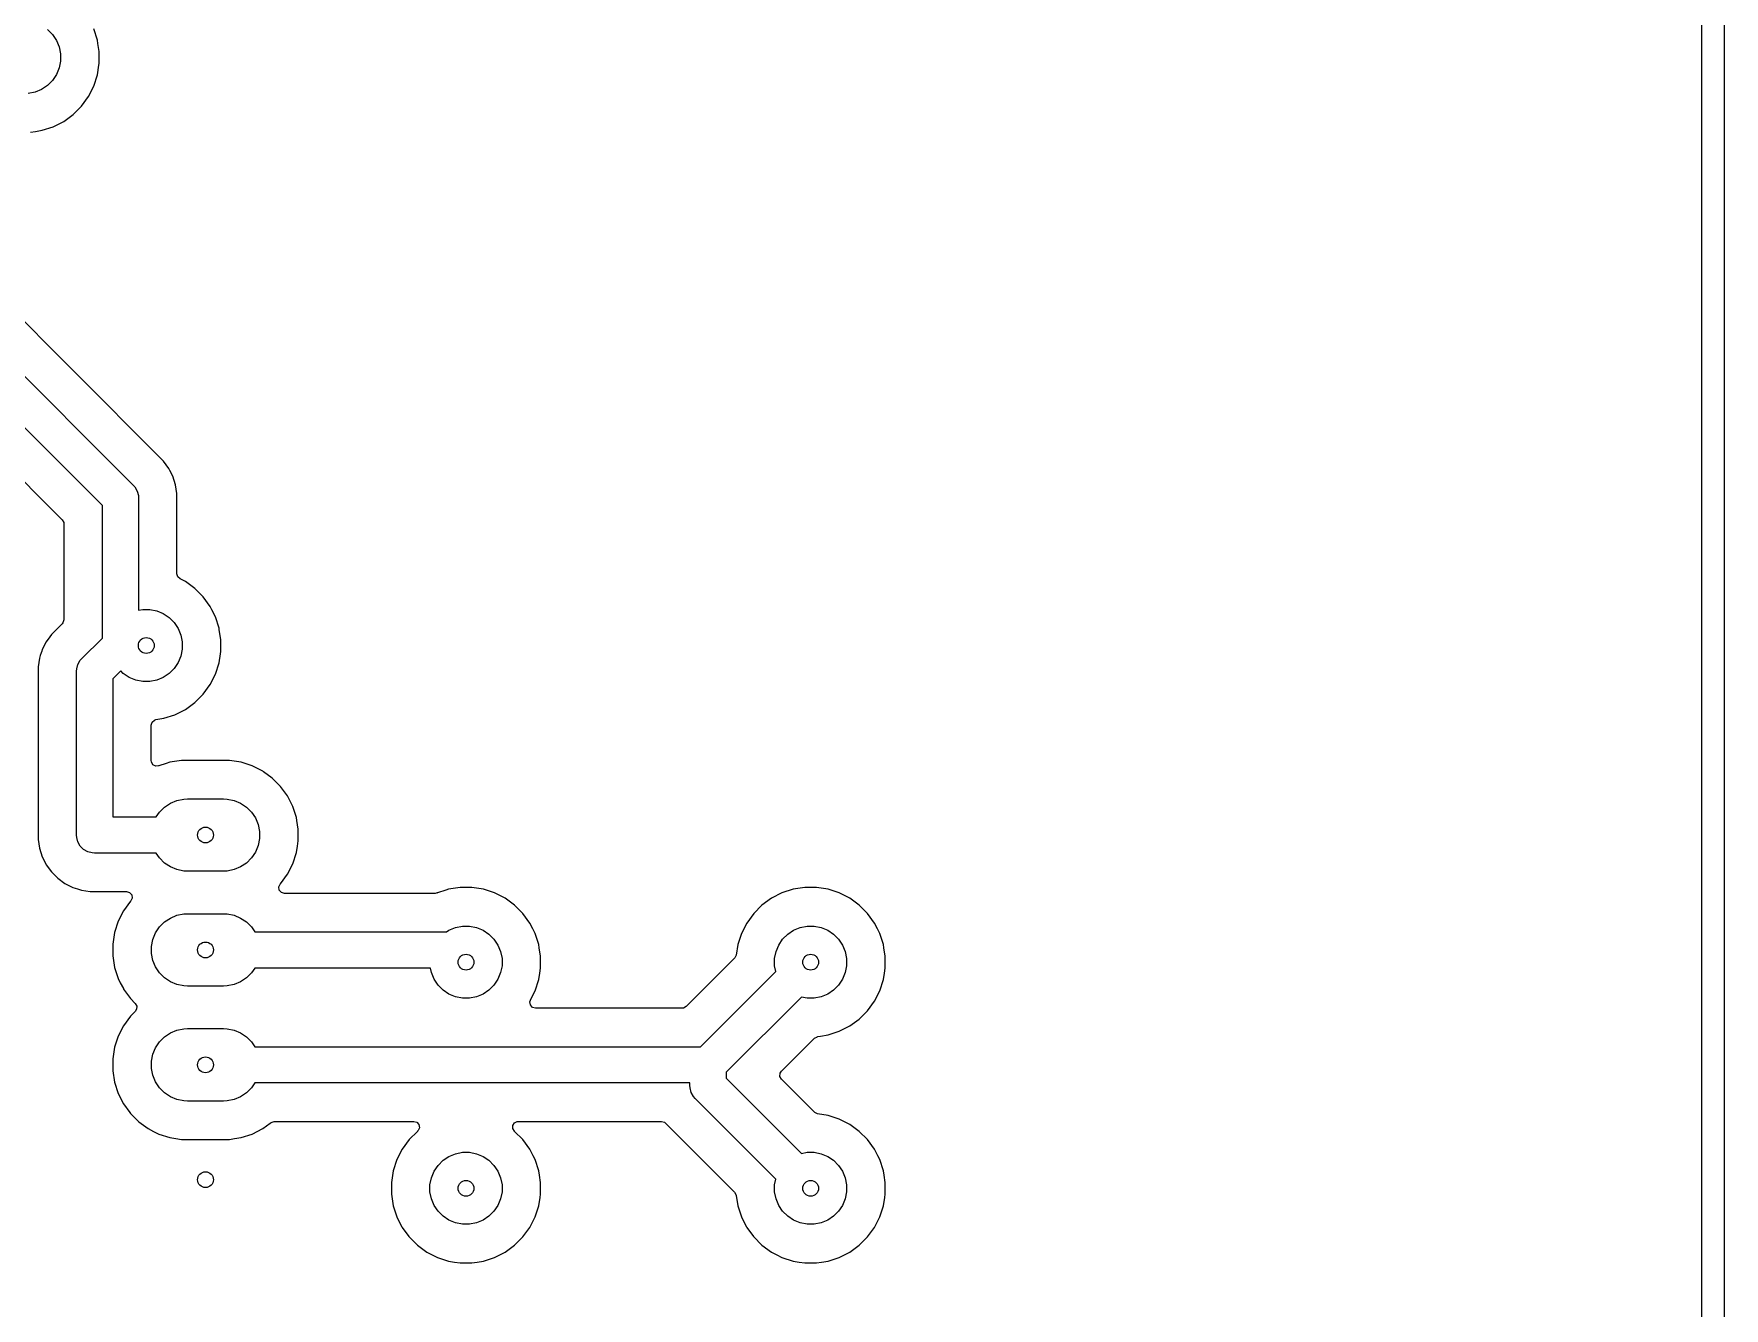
# Model space of a CAD drawing. Header units: millimetres. Extents: x 20 to 120, y -120 to -20.
# Drawn here: x 82.62 to 120, y -81.86 to -53.68 of the extents above; entities that cross this region are included whole.
import ezdxf

# ---------------------------------------------------------------- set-up
doc = ezdxf.new("R2010")
doc.units = ezdxf.units.MM
doc.layers.add('B.Cu', color=153, linetype='CONTINUOUS', true_color=0x4d7fc4)
doc.layers.add('Edge.Cuts', color=254, linetype='CONTINUOUS', true_color=0xd0d2cd)

msp = doc.modelspace()

# ---------------------------------------------------------------- linework, layer by layer
at = {"layer": 'B.Cu', "linetype": 'CONTINUOUS'}
for p, q in [((119.4995, -20.6245), (119.4995, -119.3755)), ((82.927515, -53.586592), (83.038408, -53.697485)), ((83.038408, -53.697485), (83.125537, -53.827883)), ((84.02986, -53.818507), (83.949579, -53.571428)), ((84.041966, -53.894945), (84.02986, -53.818507)), ((85.353746, -62.990272), (76.481234, -54.11776)), ((83.125537, -53.827883), (83.185552, -53.972772)), ((83.185552, -53.972772), (83.216148, -54.126586)), ((83.216148, -54.126586), (83.216148, -54.283414)), ((84.0705, -54.075097), (84.041966, -53.894945)), ((84.0705, -54.334902), (84.0705, -54.075097)), ((75.570921, -54.410235), (84.821942, -63.661257)), ((83.185552, -54.437228), (83.125537, -54.582117)), ((83.216148, -54.283414), (83.185552, -54.437228)), ((84.02986, -54.591493), (84.064385, -54.373507)), ((84.064385, -54.373507), (84.0705, -54.334902)), ((82.797117, -54.910537), (82.652228, -54.970552)), ((82.927515, -54.823408), (82.797117, -54.910537)), ((83.038408, -54.712515), (82.927515, -54.823408)), ((83.125537, -54.582117), (83.038408, -54.712515)), ((83.831634, -55.070051), (83.949579, -54.838572)), ((83.949579, -54.838572), (84.02986, -54.591493)), ((84.1391, -64.109785), (75.005235, -54.975921)), ((82.652228, -54.970552), (82.498414, -55.001148)), ((83.495229, -55.463931), (83.678931, -55.280229)), ((83.678931, -55.280229), (83.831634, -55.070051)), ((83.053572, -55.734579), (83.285051, -55.616634)), ((83.285051, -55.616634), (83.495229, -55.463931)), ((74.71276, -55.886234), (83.252281, -64.425755)), ((82.549902, -55.8555), (82.663298, -55.837539)), ((82.663298, -55.837539), (82.806493, -55.81486)), ((82.806493, -55.81486), (83.053572, -55.734579)), ((85.492928, -63.129454), (85.353746, -62.990272)), ((85.608624, -63.288695), (85.492928, -63.129454)), ((85.633594, -63.337702), (85.608624, -63.288695)), ((85.697982, -63.46407), (85.633594, -63.337702)), ((85.758809, -63.651273), (85.697982, -63.46407)), ((84.821942, -63.661257), (84.856441, -63.700595)), ((84.856441, -63.700595), (84.908652, -63.791027)), ((84.908652, -63.791027), (84.935678, -63.89189)), ((84.935678, -63.89189), (84.9391, -63.9441)), ((85.7896, -63.845677), (85.758809, -63.651273)), ((85.7896, -65.622885), (85.7896, -63.845677)), ((84.1391, -67.039314), (84.1391, -64.109785)), ((84.9391, -63.9441), (84.9391, -66.427248)), ((83.252281, -64.425755), (83.285766, -64.487078)), ((83.285766, -64.487078), (83.2886, -64.513436)), ((83.2886, -64.513436), (83.2886, -66.635664)), ((85.806509, -65.685394), (85.7896, -65.622885)), ((85.857304, -65.733369), (85.806509, -65.685394)), ((85.975052, -65.793366), (85.857304, -65.733369)), ((86.151527, -65.921583), (85.975052, -65.793366)), ((86.185229, -65.946069), (86.151527, -65.921583)), ((86.368931, -66.129771), (86.185229, -65.946069)), ((86.521634, -66.339949), (86.368931, -66.129771)), ((84.9391, -66.427248), (85.031586, -66.408852)), ((85.031586, -66.408852), (85.188414, -66.408852)), ((85.188414, -66.408852), (85.342228, -66.439448)), ((85.342228, -66.439448), (85.487117, -66.499463)), ((85.487117, -66.499463), (85.617515, -66.586592)), ((86.559149, -66.413576), (86.521634, -66.339949)), ((86.639577, -66.571423), (86.559149, -66.413576)), ((83.252281, -66.723345), (83.014474, -66.961151)), ((83.268915, -66.702703), (83.252281, -66.723345)), ((83.2886, -66.635664), (83.268915, -66.702703)), ((85.617515, -66.586592), (85.728408, -66.697485)), ((85.728408, -66.697485), (85.815537, -66.827883)), ((85.815537, -66.827883), (85.875552, -66.972772)), ((86.639577, -66.571425), (86.639577, -66.571423)), ((86.639579, -66.571428), (86.639577, -66.571425)), ((86.71986, -66.818507), (86.639579, -66.571428)), ((86.725676, -66.855231), (86.71986, -66.818507)), ((86.7605, -67.075097), (86.725676, -66.855231)), ((82.898776, -67.120394), (82.809417, -67.295769)), ((82.978956, -67.010037), (82.898776, -67.120394)), ((83.014472, -66.961154), (82.978956, -67.010037)), ((83.014474, -66.961152), (83.014472, -66.961154)), ((83.014474, -66.961151), (83.014474, -66.961152)), ((83.685457, -67.492957), (84.1391, -67.039314)), ((85.875552, -66.972772), (85.906148, -67.126586)), ((85.906148, -67.126586), (85.906148, -67.283414)), ((86.7605, -67.334902), (86.7605, -67.075097)), ((82.748591, -67.482973), (82.7178, -67.677377)), ((82.767566, -67.424573), (82.748591, -67.482973)), ((82.786542, -67.366172), (82.767566, -67.424573)), ((82.798327, -67.329902), (82.786542, -67.366172)), ((82.809417, -67.295769), (82.798327, -67.329902)), ((83.571722, -67.72359), (83.598748, -67.622726)), ((83.598748, -67.622726), (83.650959, -67.532295)), ((83.650959, -67.532295), (83.685457, -67.492957)), ((85.815537, -67.582117), (85.728408, -67.712515)), ((85.875552, -67.437228), (85.815537, -67.582117)), ((85.906148, -67.283414), (85.875552, -67.437228)), ((86.639579, -67.838572), (86.71986, -67.591493)), ((86.71986, -67.591493), (86.751795, -67.389859)), ((86.751795, -67.389859), (86.7605, -67.334902)), ((82.7178, -67.677377), (82.7178, -71.493422)), ((83.5683, -67.7758), (83.571722, -67.72359)), ((83.5683, -71.395), (83.5683, -67.7758)), ((84.544431, -67.765354), (84.3683, -67.941486)), ((84.3683, -67.941486), (84.3683, -70.995)), ((84.602485, -67.823408), (84.544431, -67.765354)), ((84.732883, -67.910537), (84.602485, -67.823408)), ((84.877772, -67.970552), (84.732883, -67.910537)), ((85.031586, -68.001148), (84.877772, -67.970552)), ((85.188414, -68.001148), (85.031586, -68.001148)), ((85.342228, -67.970552), (85.188414, -68.001148)), ((85.487117, -67.910537), (85.342228, -67.970552)), ((85.617515, -67.823408), (85.487117, -67.910537)), ((85.728408, -67.712515), (85.617515, -67.823408)), ((86.521634, -68.070051), (86.639579, -67.838572)), ((86.185229, -68.463931), (86.368931, -68.280229)), ((86.368931, -68.280229), (86.521634, -68.070051)), ((85.496493, -68.81486), (85.743572, -68.734579)), ((85.743572, -68.734579), (85.975051, -68.616634)), ((85.975051, -68.616634), (86.185229, -68.463931)), ((85.2188, -68.964747), (85.238485, -68.897708)), ((85.2188, -69.749275), (85.2188, -68.964747)), ((85.238485, -68.897708), (85.291289, -68.851953)), ((85.291289, -68.851953), (85.323401, -68.842274)), ((85.323401, -68.842274), (85.496493, -68.81486)), ((85.222613, -69.779788), (85.2188, -69.749275)), ((85.258189, -69.839922), (85.222613, -69.779788)), ((85.320628, -69.871277), (85.258189, -69.839922)), ((85.38112, -69.86485), (85.320628, -69.871277)), ((85.381795, -69.866927), (85.38112, -69.86485)), ((85.386424, -69.865422), (85.381795, -69.866927)), ((85.386428, -69.865421), (85.386424, -69.865422)), ((85.54909, -69.812568), (85.386428, -69.865421)), ((85.633506, -69.78514), (85.54909, -69.812568)), ((85.890098, -69.7445), (85.633506, -69.78514)), ((85.890103, -69.7445), (85.890098, -69.7445)), ((86.949897, -69.7445), (85.890103, -69.7445)), ((86.949902, -69.7445), (86.949897, -69.7445)), ((87.206493, -69.78514), (86.949902, -69.7445)), ((87.453576, -69.865422), (87.206493, -69.78514)), ((87.612764, -69.946534), (87.453576, -69.865422)), ((87.685051, -69.983366), (87.612764, -69.946534)), ((87.685053, -69.983367), (87.685051, -69.983366)), ((87.685054, -69.983368), (87.685053, -69.983367)), ((87.700988, -69.994945), (87.685054, -69.983368)), ((87.895229, -70.136069), (87.700988, -69.994945)), ((88.078931, -70.319771), (87.895229, -70.136069)), ((85.642883, -70.689463), (85.787772, -70.629448)), ((85.787772, -70.629448), (85.941586, -70.598852)), ((85.941586, -70.598852), (86.02, -70.595)), ((86.02, -70.595), (86.82, -70.595)), ((86.82, -70.595), (86.898414, -70.598852)), ((86.898414, -70.598852), (87.052228, -70.629448)), ((87.052228, -70.629448), (87.197117, -70.689463)), ((88.231634, -70.529949), (88.078931, -70.319771)), ((88.306787, -70.677445), (88.231634, -70.529949)), ((84.3683, -70.995), (85.329753, -70.995)), ((85.329753, -70.995), (85.401592, -70.887485)), ((85.401592, -70.887485), (85.512485, -70.776592)), ((85.512485, -70.776592), (85.642883, -70.689463)), ((87.197117, -70.689463), (87.327515, -70.776592)), ((87.327515, -70.776592), (87.438408, -70.887485)), ((87.438408, -70.887485), (87.525537, -71.017883)), ((88.349577, -70.761423), (88.306787, -70.677445)), ((88.349577, -70.761425), (88.349577, -70.761423)), ((88.349579, -70.761428), (88.349577, -70.761425)), ((88.42986, -71.008507), (88.349579, -70.761428)), ((88.439666, -71.070421), (88.42986, -71.008507)), ((87.525537, -71.017883), (87.585552, -71.162772)), ((87.585552, -71.162772), (87.616148, -71.316586)), ((87.616148, -71.316586), (87.616148, -71.473414)), ((88.4705, -71.265097), (88.439666, -71.070421)), ((88.4705, -71.524902), (88.4705, -71.265097)), ((82.7178, -71.493422), (82.74859, -71.687826)), ((82.74859, -71.687826), (82.809417, -71.875029)), ((83.571722, -71.44721), (83.5683, -71.395)), ((83.598748, -71.548073), (83.571722, -71.44721)), ((83.650959, -71.638505), (83.598748, -71.548073)), ((83.724795, -71.712341), (83.650959, -71.638505)), ((83.815227, -71.764552), (83.724795, -71.712341)), ((87.585552, -71.627228), (87.525537, -71.772117)), ((87.616148, -71.473414), (87.585552, -71.627228)), ((88.42986, -71.781493), (88.452539, -71.638298)), ((88.452539, -71.638298), (88.4705, -71.524902)), ((82.809417, -71.875029), (82.887654, -72.028576)), ((82.887654, -72.028576), (82.898776, -72.050405)), ((82.898776, -72.050405), (83.014472, -72.209646)), ((83.91609, -71.791578), (83.815227, -71.764552)), ((83.9683, -71.795), (83.91609, -71.791578)), ((85.329753, -71.795), (83.9683, -71.795)), ((85.401592, -71.902515), (85.329753, -71.795)), ((85.512485, -72.013408), (85.401592, -71.902515)), ((85.642883, -72.100537), (85.512485, -72.013408)), ((85.787772, -72.160552), (85.642883, -72.100537)), ((87.197117, -72.100537), (87.052228, -72.160552)), ((87.327515, -72.013408), (87.197117, -72.100537)), ((87.438408, -71.902515), (87.327515, -72.013408)), ((87.525537, -71.772117), (87.438408, -71.902515)), ((88.231634, -72.260051), (88.349579, -72.028572)), ((88.349579, -72.028572), (88.42986, -71.781493)), ((83.014472, -72.209646), (83.153654, -72.348828)), ((83.153654, -72.348828), (83.312895, -72.464524)), ((83.312895, -72.464524), (83.341889, -72.479297)), ((83.341889, -72.479297), (83.48827, -72.553882)), ((85.941586, -72.191148), (85.787772, -72.160552)), ((86.02, -72.195), (85.941586, -72.191148)), ((86.82, -72.195), (86.02, -72.195)), ((86.898414, -72.191148), (86.82, -72.195)), ((87.052228, -72.160552), (86.898414, -72.191148)), ((88.041284, -72.542853), (88.070309, -72.479297)), ((88.070309, -72.479297), (88.076341, -72.472819)), ((88.076341, -72.472819), (88.078931, -72.470229)), ((88.078931, -72.470229), (88.231634, -72.260051)), ((83.48827, -72.553882), (83.488272, -72.553882)), ((83.488272, -72.553882), (83.488275, -72.553884)), ((83.488275, -72.553884), (83.588617, -72.586487)), ((83.588617, -72.586487), (83.675473, -72.614709)), ((83.675473, -72.614709), (83.869878, -72.6455)), ((83.869878, -72.6455), (83.869883, -72.6455)), ((83.869883, -72.6455), (84.066717, -72.6455)), ((84.066717, -72.6455), (84.675978, -72.6455)), ((84.761066, -72.859774), (84.608368, -73.069945)), ((84.675978, -72.6455), (84.743017, -72.665185)), ((84.743017, -72.665185), (84.788772, -72.717989)), ((84.761071, -72.859768), (84.761066, -72.859774)), ((84.763659, -72.857181), (84.761071, -72.859768)), ((84.769691, -72.850703), (84.763659, -72.857181)), ((84.798716, -72.787147), (84.769691, -72.850703)), ((84.788772, -72.717989), (84.798716, -72.787147)), ((88.051228, -72.612011), (88.041284, -72.542853)), ((88.096983, -72.664815), (88.051228, -72.612011)), ((88.164022, -72.6845), (88.096983, -72.664815)), ((91.499845, -72.6845), (88.164022, -72.6845)), ((91.541559, -72.676202), (91.499845, -72.6845)), ((91.541795, -72.676927), (91.541559, -72.676202)), ((91.546424, -72.675422), (91.541795, -72.676927)), ((91.546428, -72.675421), (91.546424, -72.675422)), ((91.73328, -72.614709), (91.546428, -72.675421)), ((91.793506, -72.59514), (91.73328, -72.614709)), ((92.050098, -72.5545), (91.793506, -72.59514)), ((92.050103, -72.5545), (92.050098, -72.5545)), ((92.309897, -72.5545), (92.050103, -72.5545)), ((92.309902, -72.5545), (92.309897, -72.5545)), ((92.566493, -72.59514), (92.309902, -72.5545)), ((92.813576, -72.675422), (92.566493, -72.59514)), ((92.972764, -72.756534), (92.813576, -72.675422)), ((93.045051, -72.793366), (92.972764, -72.756534)), ((93.045053, -72.793367), (93.045051, -72.793366)), ((93.045054, -72.793368), (93.045053, -72.793367)), ((93.255225, -72.946066), (93.045054, -72.793368)), ((98.934945, -72.793368), (98.724774, -72.946066)), ((99.166423, -72.675422), (98.934945, -72.793368)), ((99.413506, -72.59514), (99.166423, -72.675422)), ((99.670098, -72.5545), (99.413506, -72.59514)), ((99.670103, -72.5545), (99.670098, -72.5545)), ((99.929897, -72.5545), (99.670103, -72.5545)), ((99.929902, -72.5545), (99.929897, -72.5545)), ((100.186493, -72.59514), (99.929902, -72.5545)), ((100.433576, -72.675422), (100.186493, -72.59514)), ((100.592764, -72.756534), (100.433576, -72.675422)), ((100.665051, -72.793366), (100.592764, -72.756534)), ((100.665053, -72.793367), (100.665051, -72.793366)), ((100.665054, -72.793368), (100.665053, -72.793367)), ((100.875225, -72.946066), (100.665054, -72.793368)), ((84.608368, -73.069945), (84.490422, -73.301423)), ((85.512485, -73.316592), (85.642883, -73.229463)), ((85.642883, -73.229463), (85.787772, -73.169448)), ((85.787772, -73.169448), (85.941586, -73.138852)), ((85.941586, -73.138852), (86.02, -73.135)), ((86.02, -73.135), (86.82, -73.135)), ((86.82, -73.135), (86.898414, -73.138852)), ((86.898414, -73.138852), (87.052228, -73.169448)), ((87.052228, -73.169448), (87.197117, -73.229463)), ((87.197117, -73.229463), (87.327515, -73.316592)), ((93.255229, -72.946069), (93.255225, -72.946066)), ((93.438931, -73.129771), (93.255229, -72.946069)), ((93.591634, -73.339949), (93.438931, -73.129771)), ((98.541066, -73.129774), (98.388368, -73.339945)), ((98.541071, -73.129768), (98.541066, -73.129774)), ((98.724768, -72.946071), (98.541071, -73.129768)), ((98.724774, -72.946066), (98.724768, -72.946071)), ((100.875229, -72.946069), (100.875225, -72.946066)), ((101.058931, -73.129771), (100.875229, -72.946069)), ((101.211634, -73.339949), (101.058931, -73.129771)), ((84.41014, -73.548506), (84.3695, -73.805097)), ((84.490422, -73.301423), (84.41014, -73.548506)), ((85.254448, -73.702772), (85.314463, -73.557883)), ((85.314463, -73.557883), (85.401592, -73.427485)), ((85.401592, -73.427485), (85.512485, -73.316592)), ((87.327515, -73.316592), (87.438408, -73.427485)), ((87.438408, -73.427485), (87.510247, -73.535)), ((87.510247, -73.535), (88.9077, -73.535)), ((88.9077, -73.535), (91.749698, -73.535)), ((91.749698, -73.535), (91.802883, -73.499463)), ((91.802883, -73.499463), (91.947772, -73.439448)), ((91.947772, -73.439448), (92.101586, -73.408852)), ((92.101586, -73.408852), (92.258414, -73.408852)), ((92.258414, -73.408852), (92.412228, -73.439448)), ((92.412228, -73.439448), (92.557117, -73.499463)), ((92.557117, -73.499463), (92.687515, -73.586592)), ((92.687515, -73.586592), (92.798408, -73.697485)), ((93.655377, -73.465051), (93.591634, -73.339949)), ((93.709577, -73.571423), (93.655377, -73.465051)), ((93.709577, -73.571425), (93.709577, -73.571423)), ((93.709579, -73.571428), (93.709577, -73.571425)), ((93.78986, -73.818507), (93.709579, -73.571428)), ((98.270422, -73.571423), (98.190139, -73.818506)), ((98.388368, -73.339945), (98.270422, -73.571423)), ((99.181592, -73.697485), (99.292485, -73.586592)), ((99.292485, -73.586592), (99.422883, -73.499463)), ((99.422883, -73.499463), (99.567772, -73.439448)), ((99.567772, -73.439448), (99.721586, -73.408852)), ((99.721586, -73.408852), (99.878414, -73.408852)), ((99.878414, -73.408852), (100.032228, -73.439448)), ((100.032228, -73.439448), (100.177117, -73.499463)), ((100.177117, -73.499463), (100.307515, -73.586592)), ((100.307515, -73.586592), (100.418408, -73.697485)), ((101.275377, -73.465051), (101.211634, -73.339949)), ((101.329577, -73.571423), (101.275377, -73.465051)), ((101.329577, -73.571425), (101.329577, -73.571423)), ((101.329579, -73.571428), (101.329577, -73.571425)), ((101.40986, -73.818507), (101.329579, -73.571428)), ((84.3695, -73.805097), (84.3695, -74.064902)), ((85.223852, -73.856586), (85.254448, -73.702772)), ((85.223852, -74.013414), (85.223852, -73.856586)), ((92.798408, -73.697485), (92.885537, -73.827883)), ((92.885537, -73.827883), (92.945552, -73.972772)), ((92.945552, -73.972772), (92.976148, -74.126586)), ((93.800679, -73.886819), (93.78986, -73.818507)), ((93.8305, -74.075097), (93.800679, -73.886819)), ((98.190139, -73.818506), (98.153558, -74.049475)), ((99.003852, -74.126586), (99.034448, -73.972772)), ((99.034448, -73.972772), (99.094463, -73.827883)), ((99.094463, -73.827883), (99.181592, -73.697485)), ((100.418408, -73.697485), (100.505537, -73.827883)), ((100.505537, -73.827883), (100.565552, -73.972772)), ((100.565552, -73.972772), (100.596148, -74.126586)), ((101.420679, -73.886819), (101.40986, -73.818507)), ((101.4505, -74.075097), (101.420679, -73.886819)), ((84.3695, -74.064902), (84.41014, -74.321493)), ((84.41014, -74.321493), (84.490422, -74.568576)), ((85.254448, -74.167228), (85.223852, -74.013414)), ((85.314463, -74.312117), (85.254448, -74.167228)), ((85.401592, -74.442515), (85.314463, -74.312117)), ((87.510247, -74.335), (87.438408, -74.442515)), ((88.9077, -74.335), (87.510247, -74.335)), ((91.394113, -74.335), (88.9077, -74.335)), ((91.414448, -74.437228), (91.394113, -74.335)), ((92.976148, -74.283414), (92.945552, -74.437228)), ((92.976148, -74.126586), (92.976148, -74.283414)), ((93.812539, -74.448298), (93.8305, -74.334902)), ((93.8305, -74.334902), (93.8305, -74.075097)), ((98.118766, -74.117758), (97.048345, -75.188181)), ((98.123629, -74.11261), (98.118766, -74.117758)), ((98.153558, -74.049475), (98.123629, -74.11261)), ((99.003852, -74.283414), (99.003852, -74.126586)), ((99.029078, -74.410235), (99.003852, -74.283414)), ((100.596148, -74.283414), (100.565552, -74.437228)), ((100.596148, -74.126586), (100.596148, -74.283414)), ((101.432539, -74.448298), (101.4505, -74.334902)), ((101.4505, -74.334902), (101.4505, -74.075097)), ((84.490422, -74.568576), (84.536461, -74.658931)), ((84.536461, -74.658931), (84.603231, -74.789974)), ((85.512485, -74.553408), (85.401592, -74.442515)), ((85.642883, -74.640537), (85.512485, -74.553408)), ((85.787772, -74.700552), (85.642883, -74.640537)), ((85.941586, -74.731148), (85.787772, -74.700552)), ((86.02, -74.735), (85.941586, -74.731148)), ((86.82, -74.735), (86.02, -74.735)), ((86.898414, -74.731148), (86.82, -74.735)), ((87.052228, -74.700552), (86.898414, -74.731148)), ((87.197117, -74.640537), (87.052228, -74.700552)), ((87.327515, -74.553408), (87.197117, -74.640537)), ((87.438408, -74.442515), (87.327515, -74.553408)), ((91.474463, -74.582117), (91.414448, -74.437228)), ((91.561592, -74.712515), (91.474463, -74.582117)), ((91.672485, -74.823408), (91.561592, -74.712515)), ((92.798408, -74.712515), (92.687515, -74.823408)), ((92.885537, -74.582117), (92.798408, -74.712515)), ((92.945552, -74.437228), (92.885537, -74.582117)), ((93.709579, -74.838572), (93.78986, -74.591493)), ((93.78986, -74.591493), (93.812539, -74.448298)), ((97.364314, -76.075), (99.029078, -74.410235)), ((100.418408, -74.712515), (100.307515, -74.823408)), ((100.505537, -74.582117), (100.418408, -74.712515)), ((100.565552, -74.437228), (100.505537, -74.582117)), ((101.329579, -74.838572), (101.40986, -74.591493)), ((101.40986, -74.591493), (101.432539, -74.448298)), ((84.603231, -74.789974), (84.608368, -74.800054)), ((84.608368, -74.800054), (84.761066, -75.010225)), ((84.761066, -75.010225), (84.761071, -75.010231)), ((84.761071, -75.010231), (84.868159, -75.117319)), ((84.868159, -75.117319), (84.901644, -75.178642)), ((91.802883, -74.910537), (91.672485, -74.823408)), ((91.947772, -74.970552), (91.802883, -74.910537)), ((92.101586, -75.001148), (91.947772, -74.970552)), ((92.258414, -75.001148), (92.101586, -75.001148)), ((92.412228, -74.970552), (92.258414, -75.001148)), ((92.557117, -74.910537), (92.412228, -74.970552)), ((92.687515, -74.823408), (92.557117, -74.910537)), ((93.59255, -75.082853), (93.604803, -75.044205)), ((93.602494, -75.152011), (93.59255, -75.082853)), ((93.604803, -75.044205), (93.622304, -75.009859)), ((93.622304, -75.009859), (93.709579, -74.838572)), ((99.594764, -74.975921), (97.93, -76.640686)), ((99.721586, -75.001148), (99.594764, -74.975921)), ((99.878414, -75.001148), (99.721586, -75.001148)), ((100.032228, -74.970552), (99.878414, -75.001148)), ((100.177117, -74.910537), (100.032228, -74.970552)), ((100.307515, -74.823408), (100.177117, -74.910537)), ((101.058931, -75.280229), (101.211634, -75.070051)), ((101.211634, -75.070051), (101.329579, -74.838572)), ((84.761066, -75.399774), (84.608368, -75.609945)), ((84.761071, -75.399768), (84.761066, -75.399774)), ((84.868159, -75.292681), (84.761071, -75.399768)), ((84.89666, -75.248334), (84.868159, -75.292681)), ((84.901644, -75.178642), (84.89666, -75.248334)), ((93.648249, -75.204815), (93.602494, -75.152011)), ((93.715288, -75.2245), (93.648249, -75.204815)), ((96.960664, -75.2245), (93.715288, -75.2245)), ((96.987022, -75.221666), (96.960664, -75.2245)), ((97.048345, -75.188181), (96.987022, -75.221666)), ((100.665051, -75.616634), (100.875229, -75.463931)), ((100.875229, -75.463931), (101.058931, -75.280229)), ((84.490422, -75.841423), (84.41014, -76.088506)), ((84.608368, -75.609945), (84.490422, -75.841423)), ((85.401592, -75.967485), (85.512485, -75.856592)), ((85.512485, -75.856592), (85.642883, -75.769463)), ((85.642883, -75.769463), (85.787772, -75.709448)), ((85.787772, -75.709448), (85.941586, -75.678852)), ((85.941586, -75.678852), (86.02, -75.675)), ((86.02, -75.675), (86.82, -75.675)), ((86.82, -75.675), (86.898414, -75.678852)), ((86.898414, -75.678852), (87.052228, -75.709448)), ((87.052228, -75.709448), (87.197117, -75.769463)), ((87.197117, -75.769463), (87.327515, -75.856592)), ((87.327515, -75.856592), (87.438408, -75.967485)), ((99.887243, -75.886231), (99.948564, -75.852748)), ((99.948564, -75.852748), (99.955525, -75.851441)), ((99.955525, -75.851441), (100.018777, -75.841423)), ((100.018777, -75.841423), (100.186493, -75.81486)), ((100.186493, -75.81486), (100.433572, -75.734579)), ((100.433572, -75.734579), (100.665051, -75.616634)), ((84.41014, -76.088506), (84.3695, -76.345097)), ((85.223852, -76.396586), (85.254448, -76.242772)), ((85.254448, -76.242772), (85.314463, -76.097883)), ((85.314463, -76.097883), (85.401592, -75.967485)), ((87.438408, -75.967485), (87.510247, -76.075)), ((87.510247, -76.075), (97.364314, -76.075)), ((99.446981, -76.326493), (99.887243, -75.886231)), ((84.3695, -76.345097), (84.3695, -76.604902)), ((84.3695, -76.604902), (84.41014, -76.861493)), ((85.223852, -76.553414), (85.223852, -76.396586)), ((85.254448, -76.707228), (85.223852, -76.553414)), ((99.127654, -76.661667), (99.156155, -76.617319)), ((99.156155, -76.617319), (99.446981, -76.326493)), ((84.41014, -76.861493), (84.490422, -77.108576)), ((85.314463, -76.852117), (85.254448, -76.707228)), ((85.401592, -76.982515), (85.314463, -76.852117)), ((85.512485, -77.093408), (85.401592, -76.982515)), ((87.438408, -76.982515), (87.327515, -77.093408)), ((87.510247, -76.875), (87.438408, -76.982515)), ((97.13, -76.875), (87.510247, -76.875)), ((97.13, -76.935), (97.13, -76.875)), ((97.133422, -76.98721), (97.13, -76.935)), ((97.160448, -77.088074), (97.133422, -76.98721)), ((97.93, -76.640686), (97.93, -76.769314)), ((97.93, -76.769314), (99.594764, -78.434078)), ((99.12267, -76.731358), (99.127654, -76.661667)), ((99.156155, -76.792681), (99.12267, -76.731358)), ((99.887241, -77.523766), (99.156155, -76.792681)), ((84.490422, -77.108576), (84.608368, -77.340054)), ((84.608368, -77.340054), (84.745376, -77.528629)), ((85.642883, -77.180537), (85.512485, -77.093408)), ((85.787772, -77.240552), (85.642883, -77.180537)), ((85.941586, -77.271148), (85.787772, -77.240552)), ((86.02, -77.275), (85.941586, -77.271148)), ((86.82, -77.275), (86.02, -77.275)), ((86.898414, -77.271148), (86.82, -77.275)), ((87.052228, -77.240552), (86.898414, -77.271148)), ((87.197117, -77.180537), (87.052228, -77.240552)), ((87.327515, -77.093408), (87.197117, -77.180537)), ((97.212659, -77.178505), (97.160448, -77.088074)), ((97.247157, -77.217843), (97.212659, -77.178505)), ((99.029078, -78.999764), (97.247157, -77.217843)), ((84.745376, -77.528629), (84.761069, -77.550229)), ((84.761069, -77.550229), (84.944771, -77.733931)), ((84.944771, -77.733931), (85.154949, -77.886634)), ((87.874238, -77.749182), (87.940044, -77.725702)), ((87.940044, -77.725702), (87.947123, -77.7255)), ((87.947123, -77.7255), (91.026908, -77.7255)), ((91.026908, -77.7255), (91.093947, -77.745185)), ((93.251222, -77.75637), (93.314568, -77.726891)), ((93.314568, -77.726891), (93.333092, -77.7255)), ((93.333092, -77.7255), (96.500664, -77.7255)), ((96.500664, -77.7255), (96.567703, -77.745185)), ((99.892389, -77.528629), (99.887241, -77.523766)), ((99.955524, -77.558558), (99.892389, -77.528629)), ((100.186493, -77.59514), (99.955524, -77.558558)), ((100.433576, -77.675422), (100.186493, -77.59514)), ((100.579246, -77.749646), (100.433576, -77.675422)), ((85.154949, -77.886634), (85.271604, -77.946073)), ((85.271604, -77.946073), (85.386423, -78.004577)), ((85.386423, -78.004577), (85.386425, -78.004577)), ((85.386425, -78.004577), (85.386428, -78.004579)), ((85.386428, -78.004579), (85.633507, -78.08486)), ((85.633507, -78.08486), (85.765706, -78.105797)), ((85.765706, -78.105797), (85.890098, -78.1255)), ((86.949902, -78.1255), (87.063298, -78.107539)), ((87.063298, -78.107539), (87.206493, -78.08486)), ((87.206493, -78.08486), (87.453572, -78.004579)), ((87.453572, -78.004579), (87.685051, -77.886634)), ((87.685051, -77.886634), (87.853154, -77.7645)), ((87.853154, -77.7645), (87.874238, -77.749182)), ((91.104766, -77.946073), (90.921071, -78.129768)), ((91.093947, -77.745185), (91.139702, -77.797989)), ((91.107439, -77.943791), (91.104766, -77.946073)), ((91.120621, -77.930703), (91.107439, -77.943791)), ((91.149646, -77.867147), (91.120621, -77.930703)), ((91.139702, -77.797989), (91.149646, -77.867147)), ((93.213868, -77.815416), (93.251222, -77.75637)), ((93.214368, -77.885284), (93.213868, -77.815416)), ((93.251793, -77.942614), (93.214368, -77.885284)), ((93.251784, -77.942624), (93.251793, -77.942614)), ((93.251827, -77.942667), (93.251784, -77.942624)), ((93.252561, -77.943791), (93.251827, -77.942667)), ((93.255224, -77.946065), (93.252561, -77.943791)), ((93.255229, -77.946069), (93.255224, -77.946065)), ((93.438931, -78.129771), (93.255229, -77.946069)), ((96.567703, -77.745185), (96.588345, -77.761819)), ((96.588345, -77.761819), (98.118765, -79.292239)), ((100.665051, -77.793366), (100.579246, -77.749646)), ((100.665053, -77.793367), (100.665051, -77.793366)), ((100.665054, -77.793368), (100.665053, -77.793367)), ((100.875225, -77.946066), (100.665054, -77.793368)), ((100.875229, -77.946069), (100.875225, -77.946066)), ((101.058931, -78.129771), (100.875229, -77.946069)), ((85.890098, -78.1255), (85.890103, -78.1255)), ((85.890103, -78.1255), (86.949902, -78.1255)), ((90.768368, -78.339945), (90.650422, -78.571423)), ((90.921066, -78.129774), (90.768368, -78.339945)), ((90.921071, -78.129768), (90.921066, -78.129774)), ((91.802883, -78.499463), (91.947772, -78.439448)), ((91.947772, -78.439448), (92.101586, -78.408852)), ((92.101586, -78.408852), (92.258414, -78.408852)), ((92.258414, -78.408852), (92.412228, -78.439448)), ((92.412228, -78.439448), (92.557117, -78.499463)), ((93.591634, -78.339949), (93.438931, -78.129771)), ((93.666787, -78.487445), (93.591634, -78.339949)), ((93.709577, -78.571423), (93.666787, -78.487445)), ((99.594764, -78.434078), (99.721586, -78.408852)), ((99.721586, -78.408852), (99.878414, -78.408852)), ((99.878414, -78.408852), (100.032228, -78.439448)), ((100.032228, -78.439448), (100.177117, -78.499463)), ((101.211634, -78.339949), (101.058931, -78.129771)), ((101.286787, -78.487445), (101.211634, -78.339949)), ((101.329577, -78.571423), (101.286787, -78.487445)), ((90.57014, -78.818506), (90.5295, -79.075097)), ((90.650422, -78.571423), (90.57014, -78.818506)), ((91.414448, -78.972772), (91.474463, -78.827883)), ((91.474463, -78.827883), (91.561592, -78.697485)), ((91.561592, -78.697485), (91.672485, -78.586592)), ((91.672485, -78.586592), (91.802883, -78.499463)), ((92.557117, -78.499463), (92.687515, -78.586592)), ((92.687515, -78.586592), (92.798408, -78.697485)), ((92.798408, -78.697485), (92.885537, -78.827883)), ((92.885537, -78.827883), (92.945552, -78.972772)), ((93.709577, -78.571425), (93.709577, -78.571423)), ((93.709579, -78.571428), (93.709577, -78.571425)), ((93.78986, -78.818507), (93.709579, -78.571428)), ((93.804788, -78.91276), (93.78986, -78.818507)), ((100.177117, -78.499463), (100.307515, -78.586592)), ((100.307515, -78.586592), (100.418408, -78.697485)), ((100.418408, -78.697485), (100.505537, -78.827883)), ((100.505537, -78.827883), (100.565552, -78.972772)), ((101.329577, -78.571425), (101.329577, -78.571423)), ((101.329579, -78.571428), (101.329577, -78.571425)), ((101.40986, -78.818507), (101.329579, -78.571428)), ((101.424788, -78.91276), (101.40986, -78.818507)), ((90.5295, -79.075097), (90.5295, -79.334902)), ((91.383852, -79.126586), (91.414448, -78.972772)), ((91.383852, -79.283414), (91.383852, -79.126586)), ((92.945552, -78.972772), (92.976148, -79.126586)), ((92.976148, -79.126586), (92.976148, -79.283414)), ((93.8305, -79.075097), (93.804788, -78.91276)), ((93.8305, -79.334902), (93.8305, -79.075097)), ((99.003852, -79.126586), (99.029078, -78.999764)), ((99.003852, -79.283414), (99.003852, -79.126586)), ((100.565552, -78.972772), (100.596148, -79.126586)), ((100.596148, -79.126586), (100.596148, -79.283414)), ((101.4505, -79.075097), (101.424788, -78.91276)), ((101.4505, -79.334902), (101.4505, -79.075097)), ((90.5295, -79.334902), (90.57014, -79.591493)), ((90.57014, -79.591493), (90.650422, -79.838576)), ((91.414448, -79.437228), (91.383852, -79.283414)), ((91.474463, -79.582117), (91.414448, -79.437228)), ((91.561592, -79.712515), (91.474463, -79.582117)), ((92.885537, -79.582117), (92.798408, -79.712515)), ((92.945552, -79.437228), (92.885537, -79.582117)), ((92.976148, -79.283414), (92.945552, -79.437228)), ((93.709579, -79.838572), (93.78986, -79.591493)), ((93.78986, -79.591493), (93.818583, -79.41014)), ((93.818583, -79.41014), (93.8305, -79.334902)), ((98.118765, -79.292239), (98.15225, -79.353562)), ((98.15225, -79.353562), (98.153557, -79.360522)), ((98.153557, -79.360522), (98.190139, -79.591493)), ((98.190139, -79.591493), (98.270422, -79.838576)), ((99.034448, -79.437228), (99.003852, -79.283414)), ((99.094463, -79.582117), (99.034448, -79.437228)), ((99.181592, -79.712515), (99.094463, -79.582117)), ((100.505537, -79.582117), (100.418408, -79.712515)), ((100.565552, -79.437228), (100.505537, -79.582117)), ((100.596148, -79.283414), (100.565552, -79.437228)), ((101.329579, -79.838572), (101.40986, -79.591493)), ((101.40986, -79.591493), (101.438583, -79.41014)), ((101.438583, -79.41014), (101.4505, -79.334902)), ((90.650422, -79.838576), (90.704532, -79.944771)), ((90.704532, -79.944771), (90.762574, -80.058684)), ((91.672485, -79.823408), (91.561592, -79.712515)), ((91.802883, -79.910537), (91.672485, -79.823408)), ((91.947772, -79.970552), (91.802883, -79.910537)), ((92.101586, -80.001148), (91.947772, -79.970552)), ((92.412228, -79.970552), (92.258414, -80.001148)), ((92.557117, -79.910537), (92.412228, -79.970552)), ((92.687515, -79.823408), (92.557117, -79.910537)), ((92.798408, -79.712515), (92.687515, -79.823408)), ((93.591634, -80.070051), (93.709579, -79.838572)), ((98.270422, -79.838576), (98.324532, -79.944771)), ((98.324532, -79.944771), (98.382574, -80.058684)), ((99.292485, -79.823408), (99.181592, -79.712515)), ((99.422883, -79.910537), (99.292485, -79.823408)), ((99.567772, -79.970552), (99.422883, -79.910537)), ((99.721586, -80.001148), (99.567772, -79.970552)), ((100.032228, -79.970552), (99.878414, -80.001148)), ((100.177117, -79.910537), (100.032228, -79.970552)), ((100.307515, -79.823408), (100.177117, -79.910537)), ((100.418408, -79.712515), (100.307515, -79.823408)), ((101.211634, -80.070051), (101.329579, -79.838572)), ((90.762574, -80.058684), (90.768368, -80.070054)), ((90.768368, -80.070054), (90.916491, -80.273928)), ((90.916491, -80.273928), (90.921069, -80.280229)), ((90.921069, -80.280229), (91.104771, -80.463931)), ((92.258414, -80.001148), (92.101586, -80.001148)), ((93.255229, -80.463931), (93.438931, -80.280229)), ((93.438931, -80.280229), (93.591634, -80.070051)), ((98.382574, -80.058684), (98.388368, -80.070054)), ((98.388368, -80.070054), (98.536491, -80.273928)), ((98.536491, -80.273928), (98.541069, -80.280229)), ((98.541069, -80.280229), (98.724771, -80.463931)), ((99.878414, -80.001148), (99.721586, -80.001148)), ((100.875229, -80.463931), (101.058931, -80.280229)), ((101.058931, -80.280229), (101.211634, -80.070051)), ((91.104771, -80.463931), (91.314949, -80.616634)), ((91.314949, -80.616634), (91.432189, -80.676371)), ((91.432189, -80.676371), (91.546423, -80.734577)), ((92.813572, -80.734579), (93.045051, -80.616634)), ((93.045051, -80.616634), (93.255229, -80.463931)), ((98.724771, -80.463931), (98.934949, -80.616634)), ((98.934949, -80.616634), (99.052189, -80.676371)), ((99.052189, -80.676371), (99.166423, -80.734577)), ((100.433572, -80.734579), (100.665051, -80.616634)), ((100.665051, -80.616634), (100.875229, -80.463931)), ((91.546423, -80.734577), (91.546425, -80.734577)), ((91.546425, -80.734577), (91.546428, -80.734579)), ((91.546428, -80.734579), (91.793507, -80.81486)), ((91.793507, -80.81486), (91.925706, -80.835797)), ((91.925706, -80.835797), (92.050098, -80.8555)), ((92.050098, -80.8555), (92.050103, -80.8555)), ((92.050103, -80.8555), (92.309902, -80.8555)), ((92.309902, -80.8555), (92.423298, -80.837539)), ((92.423298, -80.837539), (92.566493, -80.81486)), ((92.566493, -80.81486), (92.813572, -80.734579)), ((99.166423, -80.734577), (99.166425, -80.734577)), ((99.166425, -80.734577), (99.166428, -80.734579)), ((99.166428, -80.734579), (99.413507, -80.81486)), ((99.413507, -80.81486), (99.545706, -80.835797)), ((99.545706, -80.835797), (99.670098, -80.8555)), ((99.670098, -80.8555), (99.670103, -80.8555)), ((99.670103, -80.8555), (99.929902, -80.8555)), ((99.929902, -80.8555), (100.043298, -80.837539)), ((100.043298, -80.837539), (100.186493, -80.81486)), ((100.186493, -80.81486), (100.433572, -80.734579))]:
    msp.add_line(p, q, dxfattribs=at)
at = {"layer": 'B.Cu'}
for centre in [(85.11, -67.205), (85.11, -67.205), (86.42, -71.395), (86.42, -71.395), (86.42, -73.935), (86.42, -73.935), (92.18, -74.205), (92.18, -74.205), (99.8, -74.205), (99.8, -74.205), (86.42, -76.475), (86.42, -76.475), (86.42, -79.015), (86.42, -79.015), (92.18, -79.205), (92.18, -79.205), (99.8, -79.205), (99.8, -79.205)]:
    msp.add_circle(centre, 0.175, dxfattribs=at)
at = {"layer": 'Edge.Cuts', "linetype": 'CONTINUOUS'}
msp.add_line((120, -20), (120, -120), dxfattribs=at)

doc.saveas('drawing.dxf')
